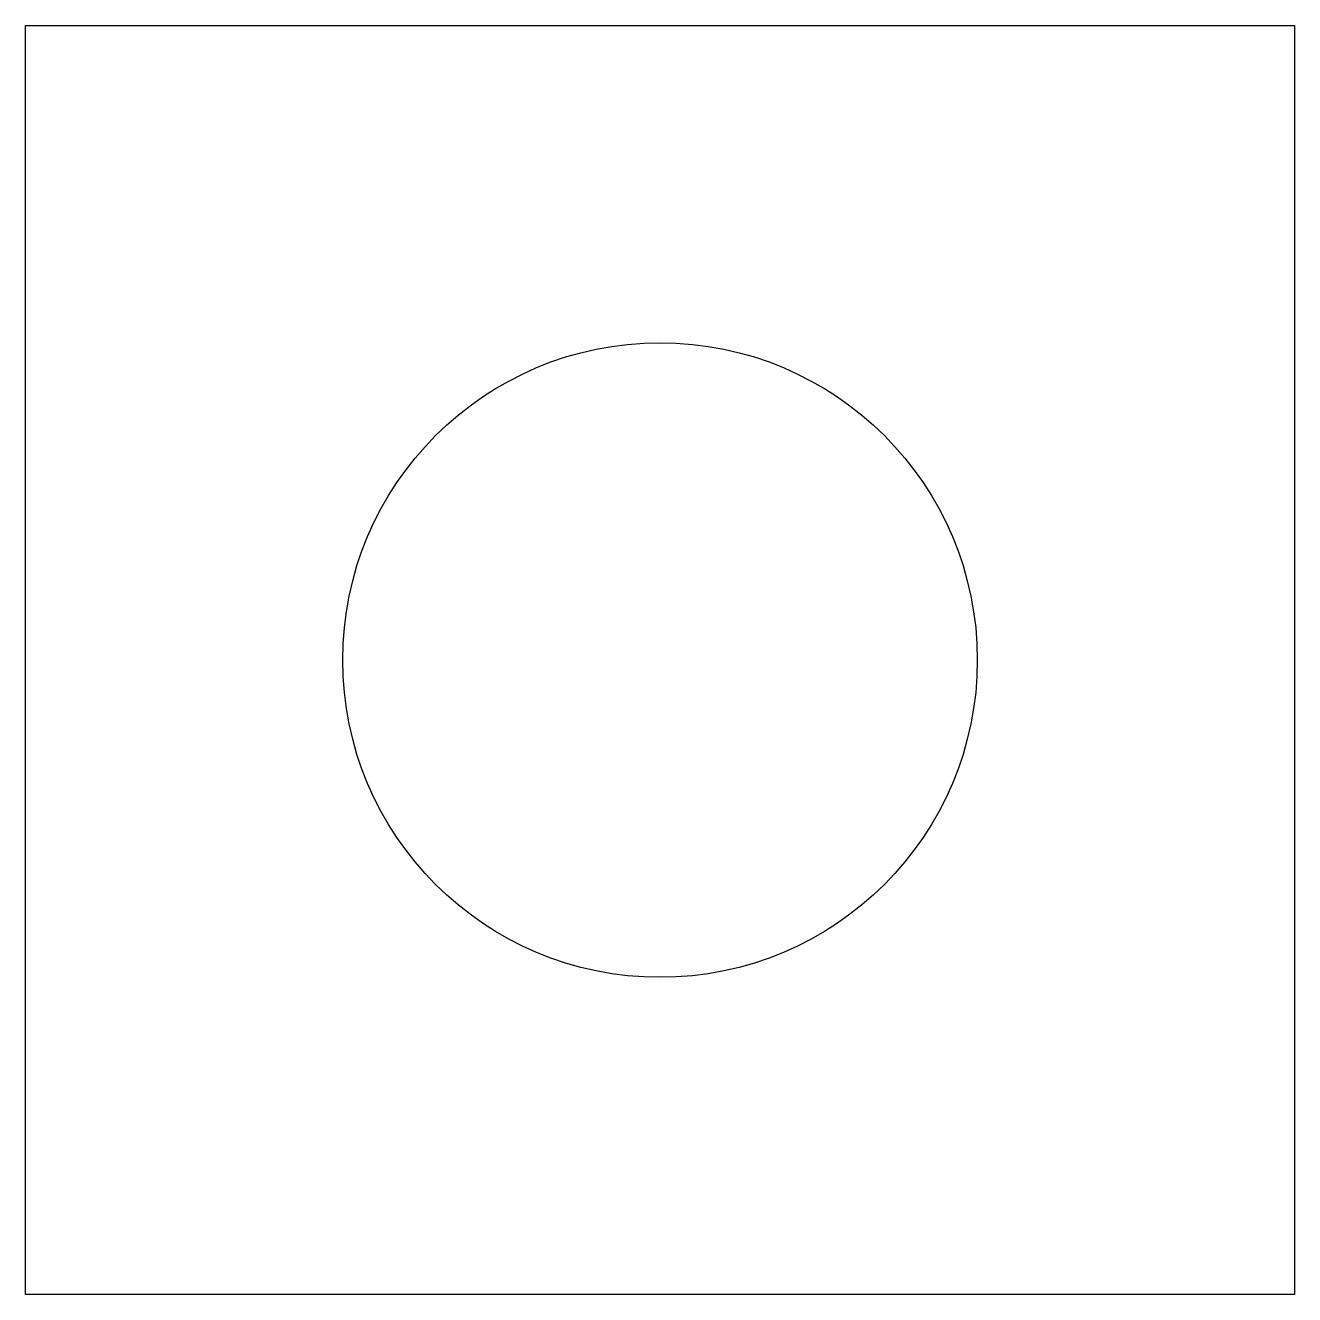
# Model space of a CAD drawing. Header units: millimetres. Extents: x -10118.796 to -10118.546, y 53.274 to 53.524.
import ezdxf

# ---------------------------------------------------------------- set-up
doc = ezdxf.new("R2010")
doc.units = ezdxf.units.MM
doc.header["$LTSCALE"] = 10
doc.layers.add('Tub_componentes', color=2, linetype='Continuous')

msp = doc.modelspace()

# ---------------------------------------------------------------- linework, layer by layer
at = {"layer": 'Tub_componentes'}
for p, q in [((-10118.79646, 53.27375), (-10118.79646, 53.52375)), ((-10118.79646, 53.52375), (-10118.54646, 53.52375)), ((-10118.54646, 53.52375), (-10118.54646, 53.27375)), ((-10118.54646, 53.27375), (-10118.79646, 53.27375))]:
    msp.add_line(p, q, dxfattribs=at)
msp.add_circle((-10118.67146, 53.39875), 0.0625, dxfattribs=at)

doc.saveas('drawing.dxf')
